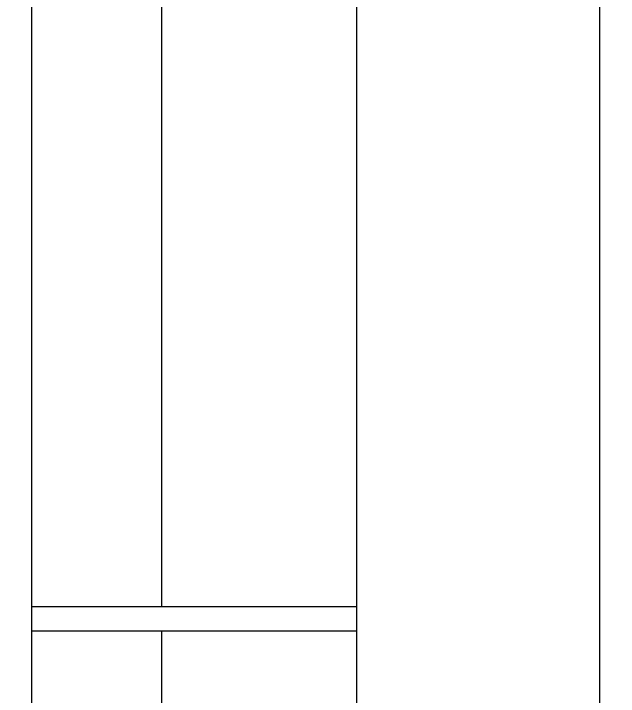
# Model space of a CAD drawing. Header units: millimetres. Extents: x 0 to 157650, y 0 to 89100.
# Drawn here: x 37363 to 37812, y 75773 to 76279 of the extents above; entities that cross this region are included whole.
import ezdxf

# ---------------------------------------------------------------- set-up
doc = ezdxf.new("R2010")
doc.units = ezdxf.units.MM
doc.header["$LTSCALE"] = 150
doc.layers.add('Visible', color=7, linetype='Continuous', lineweight=25)

msp = doc.modelspace()

# ---------------------------------------------------------------- linework, layer by layer
at = {"layer": 'Visible', "color": 9, "true_color": 0xc0c0c0}
for p, q in [((37798.25, 77117.38), (37798.25, 75197.38)), ((37618.04, 75197.38), (37618.04, 77071.66)), ((37473.34, 75839.38), (37473.34, 76630.88)), ((37376.5, 76297.38), (37376.5, 74879.76)), ((37376.5, 75839.38), (37618.04, 75839.38)), ((37376.5, 75821.38), (37618.04, 75821.38)), ((37473.34, 75757.38), (37473.34, 75821.38))]:
    msp.add_line(p, q, dxfattribs=at)
for points, knots in [([(38239.07, 73937.86), (38239.46, 73938.6), (38239.85, 73939.34), (38248.1, 73955.15), (38254.69, 73970.17), (38265.36, 74000.21), (38269.41, 74015.25), (38274.96, 74045.36), (38276.43, 74060.46), (38276.74, 74090.73), (38275.57, 74105.92), (38270.56, 74136.34), (38266.72, 74151.6), (38256.4, 74182.1), (38249.92, 74197.37), (38234.42, 74227.87), (38225.4, 74243.13), (38204.91, 74273.6), (38193.44, 74288.84), (38168.14, 74319.31), (38154.31, 74334.56), (38124.39, 74365.08), (38108.29, 74380.36), (38073.94, 74410.95), (38055.67, 74426.27), (38017.13, 74456.95), (37996.82, 74472.33), (37954.35, 74503.1), (37932.15, 74518.52), (37886.06, 74549.38), (37862.14, 74564.84), (37812.77, 74595.78), (37787.3, 74611.28), (37735.05, 74642.29), (37708.23, 74657.82), (37653.49, 74688.88), (37625.53, 74704.44), (37568.74, 74735.55), (37539.86, 74751.14), (37481.45, 74782.29), (37451.88, 74797.9), (37392.31, 74829.09), (37362.27, 74844.71), (37302.02, 74875.94), (37271.75, 74891.58), (37211.27, 74922.85), (37181.01, 74938.5), (37120.77, 74969.8), (37090.75, 74985.47), (37031.23, 75016.8), (37001.68, 75032.48), (36943.33, 75063.85), (36914.49, 75079.56), (36857.76, 75110.96), (36829.83, 75126.69), (36775.16, 75158.15), (36748.37, 75173.9), (36696.17, 75205.41), (36670.72, 75221.19), (36621.39, 75252.77), (36597.48, 75268.59), (36551.4, 75300.25), (36529.21, 75316.12), (36486.74, 75347.88), (36466.44, 75363.8), (36427.92, 75395.68), (36409.67, 75411.66), (36375.4, 75443.68), (36359.36, 75459.74), (36329.65, 75491.92), (36315.96, 75508.06), (36291.08, 75540.39), (36279.86, 75556.6), (36260.06, 75589.06), (36251.44, 75605.33), (36236.92, 75637.85), (36230.98, 75654.13), (36221.86, 75686.63), (36218.65, 75702.87), (36215.54, 75730.17), (36214.91, 75741.23), (36214.91, 75768.39), (36216.24, 75784.5), (36221.57, 75816.64), (36225.57, 75832.7), (36236.16, 75864.77), (36242.78, 75880.81), (36258.61, 75912.88), (36267.84, 75928.94), (36288.83, 75961.03), (36300.62, 75977.09), (36326.65, 76009.2), (36340.92, 76025.26), (36371.78, 76057.33), (36388.4, 76073.36), (36423.82, 76105.36), (36442.65, 76121.35), (36482.32, 76153.26), (36503.19, 76169.21), (36539.36, 76195.62), (36554.15, 76206.12), (36569.33, 76216.6)], [233.696374, 233.696374, 233.696374, 233.696374, 234.19462, 234.19462, 244.352081, 244.352081, 254.585345, 254.585345, 264.906306, 264.906306, 275.291368, 275.291368, 285.679992, 285.679992, 296.008646, 296.008646, 306.248979, 306.248979, 316.411052, 316.411052, 326.52219, 326.52219, 336.609069, 336.609069, 346.690891, 346.690891, 356.779246, 356.779246, 366.880128, 366.880128, 376.996012, 376.996012, 387.127394, 387.127394, 397.273773, 397.273773, 407.434241, 407.434241, 417.607804, 417.607804, 427.793556, 427.793556, 437.990759, 437.990759, 448.198883, 448.198883, 458.41762, 458.41762, 468.646888, 468.646888, 478.886838, 478.886838, 489.137851, 489.137851, 499.400537, 499.400537, 509.675721, 509.675721, 519.9644, 519.9644, 530.26764, 530.26764, 540.586359, 540.586359, 550.920897, 550.920897, 561.270226, 561.270226, 571.63061, 571.63061, 581.993649, 581.993649, 592.344121, 592.344121, 602.659358, 602.659358, 612.913544, 612.913544, 623.089587, 623.089587, 630.01079, 630.01079, 640.084209, 640.084209, 650.159607, 650.159607, 660.284002, 660.284002, 670.483975, 670.483975, 680.757804, 680.757804, 691.084976, 691.084976, 701.440329, 701.440329, 711.803371, 711.803371, 722.160965, 722.160965, 728.990178, 728.990178, 728.990178, 728.990178]), ([(36581.45, 76178.22), (36559.74, 76162.96), (36538.91, 76147.69), (36499.02, 76117.07), (36479.95, 76101.69), (36443.99, 76071.03), (36427.07, 76055.71), (36395.53, 76025.19), (36380.89, 76009.95), (36353.98, 75979.58), (36341.71, 75964.42), (36319.6, 75934.2), (36309.75, 75919.12), (36292.55, 75889.03), (36285.19, 75873.99), (36272.99, 75843.96), (36268.16, 75828.93), (36261.05, 75798.85), (36258.78, 75783.77), (36256.87, 75753.56), (36257.23, 75738.4), (36260.62, 75708.02), (36263.65, 75692.78), (36272.36, 75662.29), (36278.04, 75647.02), (36291.99, 75616.51), (36300.24, 75601.26), (36319.24, 75570.78), (36329.97, 75555.54), (36353.83, 75525.08), (36366.95, 75509.83), (36395.48, 75479.34), (36410.91, 75464.07), (36443.93, 75433.51), (36461.55, 75418.2), (36498.84, 75387.56), (36518.54, 75372.2), (36559.84, 75341.46), (36581.48, 75326.05), (36626.5, 75295.22), (36649.92, 75279.77), (36698.32, 75248.86), (36723.34, 75233.37), (36774.76, 75202.39), (36801.19, 75186.87), (36855.21, 75155.82), (36882.85, 75140.28), (36939.06, 75109.18), (36967.68, 75093.6), (37025.65, 75062.46), (37055.04, 75046.86), (37114.3, 75015.68), (37144.22, 75000.07), (37204.32, 74968.85), (37234.54, 74953.22), (37295, 74921.96), (37325.29, 74906.32), (37385.65, 74875.03), (37415.77, 74859.37), (37475.56, 74828.05), (37505.27, 74812.37), (37564.03, 74781.01), (37593.11, 74765.32), (37650.38, 74733.92), (37678.61, 74718.2), (37733.96, 74686.76), (37761.11, 74671.02), (37814.11, 74639.53), (37839.99, 74623.76), (37890.23, 74592.2), (37914.63, 74576.4), (37961.73, 74544.77), (37984.47, 74528.92), (38028.07, 74497.19), (38048.97, 74481.29), (38088.72, 74449.46), (38107.61, 74433.5), (38143.2, 74401.52), (38159.93, 74385.49), (38191.06, 74353.37), (38205.48, 74337.26), (38231.86, 74304.98), (38243.84, 74288.79), (38265.21, 74256.37), (38274.63, 74240.12), (38290.78, 74207.61), (38297.54, 74191.33), (38308.32, 74158.82), (38312.36, 74142.56), (38317.68, 74110.31), (38319, 74094.29), (38319, 74062.19), (38317.66, 74046.08), (38312.33, 74013.93), (38308.34, 73997.87), (38297.74, 73965.8), (38291.12, 73949.75), (38277.32, 73921.78), (38270.68, 73909.81), (38263.36, 73897.87)], [0, 0, 0, 0, 10.007682, 10.007682, 20.114017, 20.114017, 30.206515, 30.206515, 40.289731, 40.289731, 50.372958, 50.372958, 60.472328, 60.472328, 70.611639, 70.611639, 80.818631, 80.818631, 91.112273, 91.112273, 101.482067, 101.482067, 111.877277, 111.877277, 122.230255, 122.230255, 132.498979, 132.498979, 142.682988, 142.682988, 152.806635, 152.806635, 162.898146, 162.898146, 172.979416, 172.979416, 183.064332, 183.064332, 193.160445, 193.160445, 203.271153, 203.271153, 213.397437, 213.397437, 223.539018, 223.539018, 233.695058, 233.695058, 243.864553, 243.864553, 254.046544, 254.046544, 264.240224, 264.240224, 274.444986, 274.444986, 284.660442, 284.660442, 294.886432, 294.886432, 305.123024, 305.123024, 315.370519, 315.370519, 325.629448, 325.629448, 335.900562, 335.900562, 346.1848, 346.1848, 356.483213, 356.483213, 366.796787, 366.796787, 377.1261, 377.1261, 387.470665, 387.470665, 397.827789, 397.827789, 408.190814, 408.190814, 418.546918, 418.546918, 428.875714, 428.875714, 439.15154, 439.15154, 449.352886, 449.352886, 459.367363, 459.367363, 469.442868, 469.442868, 479.517934, 479.517934, 489.64154, 489.64154, 497.243046, 497.243046, 497.243046, 497.243046])]:
    msp.add_open_spline(points, degree=3, knots=knots, dxfattribs=at)

doc.saveas('drawing.dxf')
